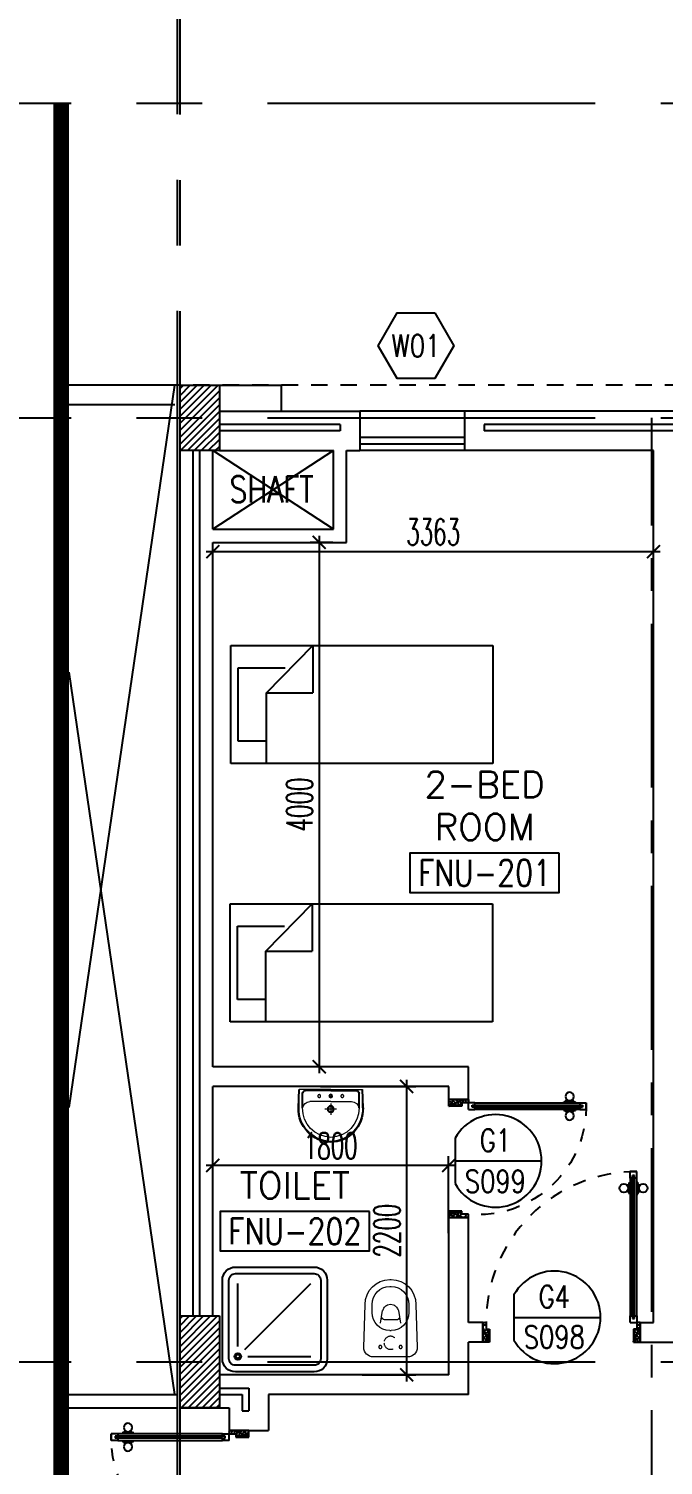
# Model space of a CAD drawing. Extents: x 88852.7 to 88945.7, y 39921.6 to 40001.1.
# Drawn here: x 88859.62 to 88864.46, y 39979.31 to 39990.27 of the extents above; entities that cross this region are included whole.
import ezdxf
from ezdxf.enums import TextEntityAlignment as Align

# ---------------------------------------------------------------- set-up
doc = ezdxf.new("R2010")
doc.units = 0
doc.header["$MEASUREMENT"] = 0
doc.header["$PDMODE"] = 34
for name, pattern in [('CENTER', [2, 1.25, -0.25, 0.25, -0.25]), ('CENTER2', [1.125, 0.75, -0.125, 0.125, -0.125]), ('CENTERX2', [4, 2.5, -0.5, 0.5, -0.5]), ('DASHED', [0.75, 0.5, -0.25]), ('HIDDEN', [0.375, 0.25, -0.125]), ('HIDDEN2', [0.1875, 0.125, -0.0625])]:
    doc.linetypes.add(name, pattern=pattern)
doc.layers.get('0').update_dxf_attribs({"linetype": 'CONTINUOUS'})
doc.layers.get('DEFPOINTS').update_dxf_attribs({"linetype": 'CONTINUOUS'})
for name, color, linetype in [('AX-DIM', 4, 'CONTINUOUS'), ('AXES', 11, 'CENTERX2'), ('AXES1', 11, 'CENTER'), ('COL', 2, 'CONTINUOUS'), ('DIM', 4, 'CONTINUOUS'), ('DOOR', 7, 'CONTINUOUS'), ('DOOR-CR', 4, 'CONTINUOUS'), ('DOOR-NO', 3, 'CONTINUOUS'), ('EJ', 9, 'CONTINUOUS'), ('ELEV', 2, 'CONTINUOUS'), ('FIX', 3, 'CONTINUOUS'), ('FUR', 4, 'CONTINUOUS'), ('HAT', 8, 'CONTINUOUS'), ('HIDDEN', 9, 'HIDDEN2'), ('INSUL', 4, 'CONTINUOUS'), ('RM-BOX', 4, 'CONTINUOUS'), ('RM-NAME', 2, 'CONTINUOUS'), ('RM-NO', 2, 'CONTINUOUS'), ('ROOF', 7, 'CONTINUOUS'), ('SHAFT', 4, 'CONTINUOUS'), ('WALL', 2, 'CONTINUOUS'), ('WIN', 3, 'CONTINUOUS'), ('WIN-BOX', 3, 'CONTINUOUS'), ('WIN-NO', 5, 'CONTINUOUS')]:
    doc.layers.add(name, color=color, linetype=linetype)
doc.styles.add('ROMANS', font='ROMANS.shx', dxfattribs={"width": 0.6})
doc.dimstyles.new('DIM-OUT', dxfattribs={"dimscale": 0, "dimtxt": 0.24, "dimasz": 0.08, "dimexe": 0.02, "dimexo": 0.02, "dimgap": 0.05, "dimtad": 1, "dimdec": 0, "dimlfac": 1000, "dimzin": 0, "dimdsep": 46, "dimtxsty": 'ROMANS', "dimblk1": 'ARCHTICK', "dimblk2": 'ARCHTICK', "dimsah": 1, "dimcen": 0.01, "dimdle": 0.08, "dimclrd": 4, "dimclre": 4, "dimclrt": 2, "dimadec": 0, "dimazin": 0, "dimtp": 2, "dimtm": 2, "dimtfac": 0.114286, "dimtdec": 0, "dimtix": 1, "dimtmove": 2, "dimatfit": 3, "dimldrblk": 'ARCHTICK', "dimfxl": 0, "dimtolj": 1, "dimtzin": 0, "dimarcsym": 0})
doc.dimstyles.new('STANDARD in', dxfattribs={"dimtxt": 0.2, "dimasz": 0.1, "dimexe": 0.07, "dimexo": 0.07, "dimgap": 0.05, "dimtad": 1, "dimdec": 0, "dimlfac": 1000, "dimzin": 0, "dimdsep": 46, "dimtxsty": 'ROMANS', "dimblk": 'ARCHTICK', "dimcen": 0.05, "dimdle": 0.05, "dimclrd": 4, "dimclre": 4, "dimclrt": 2, "dimadec": 0, "dimazin": 0, "dimtfac": 1, "dimtdec": 0, "dimtmove": 2, "dimatfit": 3, "dimfxl": 0, "dimtolj": 1, "dimtzin": 0, "dimarcsym": 0})

# ---------------------------------------------------------------- blocks, each defined once
blk = doc.blocks.new('_ARCHTICK')
at = {"color": 0, "linetype": 'ByBlock', "const_width": 0.15}
blk.add_lwpolyline([(-0.5, -0.5), (0.5, 0.5)], dxfattribs=at)
blk = doc.blocks.new('*D512')
at = {"layer": 'AX-DIM', "color": 4, "lineweight": -2}
for p, q in [((88860.69, 39999.728), (88935.54, 39999.728)), ((88860.77, 39995.09), (88860.77, 39999.748)), ((88935.46, 39987.57), (88935.46, 39999.748))]:
    blk.add_line(p, q, dxfattribs=at)
at = {"layer": 'DEFPOINTS', "color": 0}
for p in [(88935.46, 39999.728), (88860.77, 39995.07), (88935.46, 39987.55)]:
    blk.add_point(p, dxfattribs=at)
at = {"layer": 'AX-DIM', "color": 4, "lineweight": -2, "xscale": 0.08, "yscale": 0.08, "zscale": 0.08, "rotation": 180}
blk.add_blockref('_ARCHTICK', (88860.77, 39999.728), dxfattribs=at)
at = {"layer": 'AX-DIM', "color": 4, "lineweight": -2, "xscale": 0.08, "yscale": 0.08, "zscale": 0.08}
blk.add_blockref('_ARCHTICK', (88935.46, 39999.728), dxfattribs=at)
at = {"layer": 'AX-DIM', "color": 2, "insert": (88898.115, 39999.898), "char_height": 0.24, "attachment_point": 5, "style": 'ROMANS'}
blk.add_mtext('\\A1;74690', dxfattribs=at)
blk = doc.blocks.new('*D838')
at = {"layer": 'DEFPOINTS', "color": 0, "linetype": 'Continuous'}
for p in [(88861.02, 39986.262), (88864.383, 39986.279), (88864.383, 39986.262)]:
    blk.add_point(p, dxfattribs=at)
at = {"layer": 'DIM', "color": 4, "linetype": 'Continuous', "lineweight": -2}
for p, q in [((88861.02, 39986.332), (88861.02, 39986.349)), ((88864.383, 39986.332), (88864.383, 39986.349)), ((88860.97, 39986.279), (88864.433, 39986.279))]:
    blk.add_line(p, q, dxfattribs=at)
at = {"layer": 'DIM', "color": 4, "linetype": 'Continuous', "lineweight": -2, "xscale": 0.1, "yscale": 0.1, "zscale": 0.1, "rotation": 180}
blk.add_blockref('_ARCHTICK', (88861.02, 39986.279), dxfattribs=at)
at = {"layer": 'DIM', "color": 4, "linetype": 'Continuous', "lineweight": -2, "xscale": 0.1, "yscale": 0.1, "zscale": 0.1}
blk.add_blockref('_ARCHTICK', (88864.383, 39986.279), dxfattribs=at)
at = {"layer": 'DIM', "color": 2, "linetype": 'Continuous', "insert": (88862.702, 39986.429), "char_height": 0.2, "attachment_point": 5, "style": 'ROMANS'}
blk.add_mtext('\\A1;3363', dxfattribs=at)
blk = doc.blocks.new('*D424')
at = {"layer": 'DEFPOINTS', "color": 0, "linetype": 'Continuous'}
for p in [(88861.02, 39981.597), (88861.02, 39981.325), (88862.82, 39981.011)]:
    blk.add_point(p, dxfattribs=at)
at = {"layer": 'DIM', "color": 4, "linetype": 'Continuous', "lineweight": -2}
for p, q in [((88861.02, 39981.395), (88861.02, 39981.667)), ((88862.82, 39981.081), (88862.82, 39981.667)), ((88862.87, 39981.597), (88860.97, 39981.597))]:
    blk.add_line(p, q, dxfattribs=at)
at = {"layer": 'DIM', "color": 4, "linetype": 'Continuous', "lineweight": -2, "xscale": 0.1, "yscale": 0.1, "zscale": 0.1, "rotation": 180}
blk.add_blockref('_ARCHTICK', (88861.02, 39981.597), dxfattribs=at)
at = {"layer": 'DIM', "color": 4, "linetype": 'Continuous', "lineweight": -2, "xscale": 0.1, "yscale": 0.1, "zscale": 0.1}
blk.add_blockref('_ARCHTICK', (88862.82, 39981.597), dxfattribs=at)
at = {"layer": 'DIM', "color": 2, "linetype": 'Continuous', "insert": (88861.92, 39981.747), "char_height": 0.2, "attachment_point": 5, "style": 'ROMANS'}
blk.add_mtext('\\A1;1800', dxfattribs=at)
blk = doc.blocks.new('*D537')
at = {"layer": 'DEFPOINTS', "color": 0, "linetype": 'Continuous'}
for p in [(88861.771, 39982.2), (88862.089, 39980), (88862.499, 39980)]:
    blk.add_point(p, dxfattribs=at)
at = {"layer": 'DIM', "color": 4, "linetype": 'Continuous', "lineweight": -2}
for p, q in [((88861.841, 39982.2), (88862.569, 39982.2)), ((88862.499, 39982.25), (88862.499, 39979.95)), ((88862.159, 39980), (88862.569, 39980))]:
    blk.add_line(p, q, dxfattribs=at)
at = {"layer": 'DIM', "color": 4, "linetype": 'Continuous', "lineweight": -2, "xscale": 0.1, "yscale": 0.1, "zscale": 0.1}
for p, rotation in [((88862.499, 39982.2), 90), ((88862.499, 39980), 270)]:
    blk.add_blockref('_ARCHTICK', p, dxfattribs=dict(at, rotation=rotation))
at = {"layer": 'DIM', "color": 2, "linetype": 'Continuous', "insert": (88862.349, 39981.1), "char_height": 0.2, "attachment_point": 5, "rotation": 90, "style": 'ROMANS'}
blk.add_mtext('\\A1;2200', dxfattribs=at)
blk = doc.blocks.new('*D839')
at = {"layer": 'DEFPOINTS', "color": 0, "linetype": 'Continuous'}
for p in [(88862.006, 39986.35), (88861.832, 39982.35), (88862.006, 39982.35)]:
    blk.add_point(p, dxfattribs=at)
at = {"layer": 'DIM', "color": 4, "linetype": 'Continuous', "lineweight": -2}
for p, q in [((88861.936, 39986.35), (88861.762, 39986.35)), ((88861.832, 39986.4), (88861.832, 39982.3)), ((88861.936, 39982.35), (88861.762, 39982.35))]:
    blk.add_line(p, q, dxfattribs=at)
at = {"layer": 'DIM', "color": 4, "linetype": 'Continuous', "lineweight": -2, "xscale": 0.1, "yscale": 0.1, "zscale": 0.1}
for p, rotation in [((88861.832, 39986.35), 90), ((88861.832, 39982.35), 270)]:
    blk.add_blockref('_ARCHTICK', p, dxfattribs=dict(at, rotation=rotation))
at = {"layer": 'DIM', "color": 2, "linetype": 'Continuous', "insert": (88861.682, 39984.35), "char_height": 0.2, "attachment_point": 5, "rotation": 90, "style": 'ROMANS'}
blk.add_mtext('\\A1;4000', dxfattribs=at)
blk = doc.blocks.new('DOOR90')
at = {"layer": 'DOOR', "linetype": 'ByBlock'}
for p, q in [((0, 0), (-150, 0)), ((-200, -25), (-1000, -25)), ((-200, -42), (-1000, -42)), ((-200, -58), (-1000, -58)), ((-1000, -75), (-200, -75))]:
    blk.add_line(p, q, dxfattribs=at)
at = {"layer": 'DOOR', "color": 0, "linetype": 'ByBlock'}
for p, q in [((-150, 0), (-150, -25)), ((-150, 0), (0, 0)), ((0, -50), (0, 0)), ((-1050, -25), (-1050, -75)), ((-1050, -75), (-1050, -25)), ((-1000, -25), (-1050, -25)), ((-1000, -75), (-1050, -75)), ((-1020, -42), (-1020, -58)), ((-1000, -42), (-1020, -42)), ((-1000, -58), (-1020, -58)), ((-1000, -25), (-1000, -42)), ((-1000, -58), (-1000, -75)), ((-968, -25), (-968, -18)), ((-878, -18), (-968, -18)), ((-968, -75), (-968, -82)), ((-878, -82), (-968, -82)), ((-955, -18), (-955, -9)), ((-955, -9), (-890, -9)), ((-955, -18), (-890, -18)), ((-955, -82), (-955, -91)), ((-955, -82), (-890, -82)), ((-955, -91), (-890, -91)), ((-890, -18), (-890, -9)), ((-890, -82), (-890, -91)), ((-878, -25), (-878, -18)), ((-878, -75), (-878, -82)), ((-200, -42), (-200, -25)), ((-200, -25), (-150, -25)), ((-180, -42), (-200, -42)), ((-200, -75), (-200, -58)), ((-200, -58), (-180, -58)), ((-150, -75), (-200, -75)), ((-180, -58), (-180, -42)), ((-150, -75), (-150, -25)), ((-150, -25), (-100, -25)), ((-100, -25), (-100, -50)), ((-100, -50), (0, -50)), ((-150, -900), (-150, -875)), ((-150, -875), (-100, -875)), ((-100, -850), (0, -850)), ((-100, -875), (-100, -850)), ((0, -850), (0, -900)), ((0, -900), (-150, -900)), ((-150, -900), (0, -900))]:
    blk.add_line(p, q, dxfattribs=at)
at = {"layer": 'DOOR', "color": 9, "linetype": 'ByBlock'}
for p, q in [((0, -50), (-114, 0)), ((0, -50), (-40, 0)), ((0, -50), (-100, -37)), ((0, -850), (-114, -900)), ((0, -850), (-100, -863)), ((0, -850), (-40, -900))]:
    blk.add_line(p, q, dxfattribs=at)
at = {"layer": 'DOOR', "color": 0, "linetype": 'ByBlock'}
for centre in [(-923, 24), (-923, -124)]:
    blk.add_circle(centre, 32.4, dxfattribs=at)
at = {"layer": 'DOOR', "color": 9, "linetype": 'ByBlock'}
for centre, radius, start, end in [((0, -50), 74.4, 137.7764, 180), ((0, -50), 54.4, 113.2074, 180), ((0, -50), 154, 161.1053, 166.2858), ((0, -50), 134, 158.1598, 169.28), ((0, -50), 114, 154.0838, 167.3774), ((0, -50), 94.4, 148.0182, 180), ((0, -50), 34.4, 90, 180), ((0, -50), 14.4, 90, 180), ((0, -850), 134, 190.72, 201.8402), ((0, -850), 94.4, 180, 211.9818), ((0, -850), 74.4, 180, 222.2236), ((0, -850), 54.4, 180, 246.7926), ((0, -850), 34.4, 180, 270), ((0, -850), 14.4, 180, 270), ((0, -850), 154, 193.7142, 198.8947)]:
    blk.add_arc(centre, radius, start, end, dxfattribs=at)
at = {"layer": 'DOOR', "linetype": 'HIDDEN', "ltscale": 0.5}
blk.add_arc((-222, -50), 828, 178.2701, 275.003, dxfattribs=at)
blk = doc.blocks.new('DOOR100')
at = {"layer": 'DOOR', "color": 0, "linetype": 'ByBlock'}
for p, q in [((-92, 1206), (-92, 1141)), ((-83, 1206), (-92, 1206)), ((-83, 1129), (-83, 1219)), ((-76, 1219), (-83, 1219)), ((-83, 1206), (-83, 1141)), ((-76, 1251), (-76, 1301)), ((-76, 1301), (-26, 1301)), ((-26, 1301), (-76, 1301)), ((-59, 1251), (-76, 1251)), ((-59, 1251), (-59, 1271)), ((-43, 1271), (-59, 1271)), ((-43, 1251), (-43, 1271)), ((-26, 1251), (-43, 1251)), ((-26, 1251), (-26, 1301)), ((-26, 1219), (-19, 1219)), ((-19, 1129), (-19, 1219)), ((-19, 1206), (-19, 1141)), ((-19, 1206), (-10, 1206)), ((-10, 1206), (-10, 1141)), ((-83, 1141), (-92, 1141)), ((-76, 1129), (-83, 1129)), ((-26, 1129), (-19, 1129)), ((-19, 1141), (-10, 1141)), ((-1201, 0), (-1201, 150)), ((-1201, 150), (-1176, 150)), ((-1201, 150), (-1201, 0)), ((-1176, 150), (-1176, 100)), ((-76, 200), (-59, 200)), ((-76, 150), (-76, 200)), ((-76, 150), (-26, 150)), ((-59, 200), (-59, 180)), ((-59, 180), (-43, 180)), ((-43, 200), (-26, 200)), ((-43, 180), (-43, 200)), ((-26, 200), (-26, 150)), ((-1, 150), (-26, 150)), ((-26, 150), (-26, 100)), ((-1, 150), (-1, 0)), ((-1151, 0), (-1201, 0)), ((-1176, 100), (-1151, 100)), ((-1151, 100), (-1151, 0)), ((-51, 100), (-51, 0)), ((-26, 100), (-51, 100)), ((-51, 0), (-1, 0))]:
    blk.add_line(p, q, dxfattribs=at)
at = {"layer": 'DOOR', "linetype": 'ByBlock'}
for p, q in [((-76, 1251), (-76, 200)), ((-59, 200), (-59, 1251)), ((-43, 200), (-43, 1251)), ((-26, 200), (-26, 1251))]:
    blk.add_line(p, q, dxfattribs=at)
at = {"layer": 'DOOR', "color": 9, "linetype": 'ByBlock'}
for p, q in [((-1151, 0), (-1201, 114)), ((-51, 0), (-1, 114)), ((-1151, 0), (-1201, 40)), ((-1151, 0), (-1164, 100)), ((-51, 0), (-38, 100)), ((-51, 0), (-1, 40))]:
    blk.add_line(p, q, dxfattribs=at)
at = {"layer": 'DOOR', "color": 0, "linetype": 'ByBlock'}
for centre in [(-125, 1174), (22, 1174)]:
    blk.add_circle(centre, 32.4, dxfattribs=at)
at = {"layer": 'DOOR', "linetype": 'HIDDEN', "ltscale": 0.5}
blk.add_arc((-27, 152), 1149, 89.961, 180.0931, dxfattribs=at)
at = {"layer": 'DOOR', "color": 9, "linetype": 'ByBlock'}
for centre, radius, start, end in [((-1151, 0), 154, 103.7142, 108.8947), ((-1151, 0), 134, 100.72, 111.8402), ((-51, 0), 134, 68.1598, 79.28), ((-51, 0), 114, 64.0838, 77.3774), ((-51, 0), 154, 71.1053, 76.2858), ((-1151, 0), 94.4, 90, 121.9818), ((-1151, 0), 74.4, 90, 132.2236), ((-1151, 0), 54.4, 90, 156.7926), ((-1151, 0), 34.4, 90, 180), ((-1151, 0), 14.4, 90, 180), ((-51, 0), 94.4, 58.0182, 90), ((-51, 0), 74.4, 47.7764, 90), ((-51, 0), 54.4, 23.2074, 90), ((-51, 0), 34.4, 0, 90), ((-51, 0), 14.4, 0, 90)]:
    blk.add_arc(centre, radius, start, end, dxfattribs=at)
blk = doc.blocks.new('A$C272A55A0')
at = {"layer": 'DOOR', "color": 0, "linetype": 'ByBlock'}
for p, q in [((0, 900), (0, 1050)), ((50, 1050), (0, 1050)), ((50, 950), (50, 1050)), ((1750, 950), (1750, 1050)), ((1750, 1050), (1800, 1050)), ((1800, 1050), (1800, 900)), ((0, 900), (25, 900)), ((25, 950), (50, 950)), ((25, 900), (25, 950)), ((75, 900), (25, 900)), ((25, 850), (25, 900)), ((75, 900), (75, 850)), ((1725, 900), (1775, 900)), ((1725, 900), (1725, 850)), ((1775, 950), (1750, 950)), ((1775, 900), (1775, 950)), ((1800, 900), (1775, 900)), ((1775, 850), (1775, 900)), ((42, 850), (25, 850)), ((58, 870), (42, 870)), ((42, 870), (42, 850)), ((58, 850), (58, 870)), ((75, 850), (58, 850)), ((1725, 850), (1742, 850)), ((1742, 870), (1758, 870)), ((1742, 850), (1742, 870)), ((1758, 870), (1758, 850)), ((1758, 850), (1775, 850)), ((1718, 160), (1709, 160)), ((1709, 95), (1709, 160)), ((1725, 173), (1718, 173)), ((1718, 173), (1718, 83)), ((1718, 95), (1718, 160)), ((1775, 173), (1782, 173)), ((1782, 173), (1782, 83)), ((1782, 160), (1791, 160)), ((1782, 95), (1782, 160)), ((1791, 95), (1791, 160)), ((25, 50), (42, 50)), ((25, 50), (25, 0)), ((25, 0), (75, 0)), ((75, 0), (25, 0)), ((42, 50), (42, 30)), ((42, 30), (58, 30)), ((58, 50), (75, 50)), ((58, 50), (58, 30)), ((75, 50), (75, 0)), ((1718, 95), (1709, 95)), ((1725, 83), (1718, 83)), ((1742, 50), (1725, 50)), ((1725, 50), (1725, 0)), ((1775, 0), (1725, 0)), ((1725, 0), (1775, 0)), ((1742, 50), (1742, 30)), ((1758, 30), (1742, 30)), ((1775, 50), (1758, 50)), ((1758, 50), (1758, 30)), ((1775, 83), (1782, 83)), ((1775, 50), (1775, 0)), ((1782, 95), (1791, 95))]:
    blk.add_line(p, q, dxfattribs=at)
at = {"layer": 'DOOR', "color": 9, "linetype": 'ByBlock'}
for p, q in [((50, 1050), (0, 1010)), ((50, 1050), (0, 937)), ((50, 1050), (37, 950)), ((1750, 1050), (1800, 1010)), ((1750, 1050), (1800, 937)), ((1750, 1050), (1763, 950))]:
    blk.add_line(p, q, dxfattribs=at)
at = {"layer": 'DOOR', "linetype": 'ByBlock'}
for p, q in [((25, 850), (25, 50)), ((42, 850), (42, 50)), ((58, 850), (58, 50)), ((75, 50), (75, 850)), ((1725, 50), (1725, 850)), ((1742, 850), (1742, 50)), ((1758, 850), (1758, 50)), ((1775, 850), (1775, 50))]:
    blk.add_line(p, q, dxfattribs=at)
at = {"layer": 'DOOR', "color": 0, "linetype": 'ByBlock'}
for centre in [(1676, 128), (1824, 128)]:
    blk.add_circle(centre, 32.4, dxfattribs=at)
at = {"layer": 'DOOR', "color": 9, "linetype": 'ByBlock'}
for centre, radius, start, end in [((50, 1050), 54.4, 203.2074, 270), ((50, 1050), 74.4, 227.7764, 270), ((50, 1050), 34.4, 180, 270), ((50, 1050), 14.4, 180, 270), ((1750, 1050), 14.4, 270, 0), ((1750, 1050), 34.4, 270, 0), ((1750, 1050), 54.4, 270, 336.7926), ((1750, 1050), 74.4, 270, 312.2236), ((50, 1050), 94.4, 238.0182, 270), ((50, 1050), 114, 244.0838, 257.3774), ((50, 1050), 134, 248.1598, 259.28), ((50, 1050), 154, 251.1053, 256.2858), ((1750, 1050), 94.4, 270, 301.9818), ((1750, 1050), 114, 282.6226, 295.9162), ((1750, 1050), 134, 280.72, 291.8402), ((1750, 1050), 154, 283.7142, 288.8947)]:
    blk.add_arc(centre, radius, start, end, dxfattribs=at)
at = {"layer": 'DOOR', "linetype": 'HIDDEN', "ltscale": 0.5}
for centre, start, end in [((50, 851), 268.3174, 3.2965), ((1750, 851), 176.7035, 271.6826)]:
    blk.add_arc(centre, 851, start, end, dxfattribs=at)
at = {"layer": 'WALL', "linetype": 'ByBlock'}
blk.add_line((1800, 900), (1800, 1050), dxfattribs=at)
blk = doc.blocks.new('C-300')
at = {"layer": 'HAT', "linetype": 'ByBlock', "ltscale": 0.3}
h = blk.add_hatch(dxfattribs=at)
h.set_pattern_fill('ANSI31', color=8, scale=300, style=0)
h.set_pattern_definition([(45, (-258496.182, -82361.005), (-26.5165043, 26.5165043), [])])
h.paths.add_polyline_path([(300, 500), (0, 500), (0, 250), (300, 250)])
h.paths.add_polyline_path([(300, 250), (0, 250), (0, 0), (300, 0)])
at = {"layer": 'COL'}
blk.add_lwpolyline([(0, 500), (300, 500), (300, 0), (0, 0)], close=True, dxfattribs=at)
blk = doc.blocks.new('C11')
at = {"layer": 'HAT'}
h = blk.add_hatch(dxfattribs=at)
h.set_pattern_fill('ANSI31', color=256, scale=300, style=0)
h.set_pattern_definition([(45, (-248556.182, -75061.005), (-26.5165043, 26.5165043), [])])
h.paths.add_polyline_path([(300, 700), (0, 700), (0, 350), (300, 350)])
h.paths.add_polyline_path([(300, 350), (0, 350), (0, 0), (300, 0)])
at = {"layer": 'COL'}
blk.add_lwpolyline([(300, 700), (300, 0), (0, 0), (0, 700)], close=True, dxfattribs=at)
blk = doc.blocks.new('WW1')
at = {"layer": 'WIN-BOX'}
blk.add_lwpolyline([(144, -250), (289, 0), (144, 250), (-144, 250), (-289, 0), (-144, -250)], close=True, dxfattribs=at)
at = {"layer": 'WIN-NO', "style": 'ROMANS', "width": 0.8}
blk.add_attdef('W00', text='', height=170, dxfattribs=at).set_placement((0, 0), align=Align.MIDDLE)
blk = doc.blocks.new('RM1')
at = {"layer": 'RM-BOX'}
blk.add_lwpolyline([(570, -200), (-570, -200), (-570, -500), (570, -500)], close=True, dxfattribs=at)
at = {"layer": 'RM-NAME', "style": 'ROMANS'}
for tag, p in [('ROOMNAME1', (0, 324)), ('ROOMNAME2', (0, 0))]:
    blk.add_attdef(tag, text='', height=200, dxfattribs=at).set_placement(p, align=Align.MIDDLE)
at = {"layer": 'RM-NO', "style": 'ROMANS', "width": 0.8}
blk.add_attdef('ROOMNO', text='', height=200, dxfattribs=at).set_placement((0, -350), align=Align.MIDDLE)
blk = doc.blocks.new('AH20A')
at = {"layer": 'FUR'}
for p, q in [((0, 0.5), (0, -0.5)), ((1, 0.5), (0, 0.5)), ((0.1358, 0.5), (0.1358, -0.0987)), ((1, -0.5), (1, 0.5)), ((0.1358, 0.3112), (0.0277, 0.3112)), ((0.0277, 0.3112), (0.0277, -0.3087)), ((0.1358, -0.0987), (0.3125, -0.5)), ((0.1358, -0.0987), (0.3125, -0.0987)), ((0.3125, -0.5), (0.3125, -0.0987)), ((0.0277, -0.3087), (0.2076, -0.3087)), ((0, -0.5), (1, -0.5))]:
    blk.add_line(p, q, dxfattribs=at)
blk = doc.blocks.new('DD1')
at = {"layer": 'DOOR-CR'}
blk.add_line((-308, 0), (353, 0), dxfattribs=at)
blk.add_lwpolyline([(-308, -173, 3.820224), (-308, 173)], format="xyb", close=True, dxfattribs=at)
at = {"layer": 'DOOR-NO', "style": 'ROMANS', "width": 0.8}
for tag, p in [('G', (0, 142)), ('000', (0, -141))]:
    blk.add_attdef(tag, text='', height=204, dxfattribs=at).set_placement(p, align=Align.MIDDLE)
blk = doc.blocks.new('LAV1')
at = {"layer": 'FIX', "linetype": 'DASHED', "lineweight": 20, "ltscale": 0.05}
for p, q in [((0, 170), (0, 270)), ((0, 170), (0, 270)), ((50, 220), (-50, 220))]:
    blk.add_line(p, q, dxfattribs=at)
at = {"layer": 'FIX', "linetype": 'ByBlock', "ltscale": 0.3}
for p, q in [((-280, 210), (-275, 50)), ((-245, 210), (-245, 85)), ((245, 210), (245, 85)), ((280, 210), (275, 50)), ((0, 60), (-220, 60)), ((0, 60), (220, 60))]:
    blk.add_line(p, q, dxfattribs=at)
at = {"layer": 'FIX', "linetype": 'Continuous', "lineweight": 20}
for p, q in [((-275, 210), (-275, 50)), ((0, 155), (-181, 155)), ((0, 155), (181, 155)), ((275, 210), (275, 50)), ((0, 50), (-275, 50)), ((0, 50), (-252, 50)), ((0, 50), (275, 50)), ((0, 50), (252, 50))]:
    blk.add_line(p, q, dxfattribs=at)
at = {"layer": 'FIX', "lineweight": 20}
for p, q in [((16, 107), (-15, 107)), ((0, 92), (0, 123))]:
    blk.add_line(p, q, dxfattribs=at)
for centre, radius in [((0, 220), 29.5), ((0, 220), 22.5), ((0, 107), 15.5)]:
    blk.add_circle(centre, radius, dxfattribs=at)
at = {"layer": 'FIX', "linetype": 'HIDDEN', "lineweight": 20, "ltscale": 0.05}
for centre in [(-100, 107), (100, 107)]:
    blk.add_circle(centre, 12.4, dxfattribs=at)
at = {"layer": 'FIX', "linetype": 'ByBlock', "ltscale": 0.3}
for centre, radius, start, end in [((7, 220), 287, 91.3776, 182.0064), ((-7, 220), 287, 357.9936, 88.6224), ((-220, 85), 24.9, 179.7021, 269.9486), ((220, 85), 24.9, 270.0514, 0.2979)]:
    blk.add_arc(centre, radius, start, end, dxfattribs=at)
at = {"layer": 'FIX', "linetype": 'Continuous', "lineweight": 20}
for centre, radius, start, end in [((8, 217), 283, 91.6988, 181.351), ((-8, 217), 283, 358.649, 88.3012), ((8, 212), 253, 91.7328, 180.4884), ((-8, 212), 253, 359.5116, 88.2672), ((-179, 222), 66.9, 190.2006, 268.0786), ((179, 222), 66.9, 271.9214, 349.7994)]:
    blk.add_arc(centre, radius, start, end, dxfattribs=at)
blk = doc.blocks.new('WC1')
at = {"layer": 'FIX', "lineweight": 20}
for p, q in [((-210, 204), (-538, 194)), ((-475, 141), (-538, 141)), ((-137, 0), (-137, 131)), ((-727, 5), (-727, -5)), ((-674, 5), (-674, -5)), ((-534, 24), (-540, 0)), ((-540, 0), (-534, -24)), ((-395, 76), (-490, 60)), ((-339, 5), (-339, -5)), ((-137, -131), (-137, 0)), ((-490, -60), (-395, -76)), ((-538, -141), (-475, -141)), ((-538, -194), (-210, -204)), ((-213, -204), (-210, -204))]:
    blk.add_line(p, q, dxfattribs=at)
at = {"layer": 'FIX', "linetype": 'Continuous', "lineweight": 20}
blk.add_line((-420, -47), (-420, 45), dxfattribs=at)
at = {"layer": 'FIX', "linetype": 'HIDDEN2', "lineweight": 20, "ltscale": 0.3}
blk.add_circle((-245, 0), 49.8, dxfattribs=at)
at = {"layer": 'FIX', "linetype": 'HIDDEN', "lineweight": 20, "ltscale": 0.05}
for centre in [(-213, 78), (-213, -77)]:
    blk.add_circle(centre, 11.6, dxfattribs=at)
at = {"layer": 'FIX', "lineweight": 20}
for centre, radius, start, end in [((-538, 5), 189, 90, 180), ((-538, 5), 136, 90, 180), ((-475, 5), 136, 360, 90), ((-210, 131), 73, 360, 90), ((-473, -7), 68.2, 128.9242, 152.8468), ((-464, -18), 82, 108.496, 128.9242), ((-538, -5), 189, 180, 270), ((-538, -5), 136, 180, 270), ((-473, 7), 68.2, 207.1532, 231.0758), ((-464, 18), 82, 231.0758, 251.504), ((-475, -5), 136, 270, 0), ((-210, -131), 73, 270, 0)]:
    blk.add_arc(centre, radius, start, end, dxfattribs=at)
at = {"layer": 'FIX', "linetype": 'Continuous', "lineweight": 20}
for centre, start, end in [((-443, 46), 357.6662, 91.6121), ((-442, -46), 268.3879, 2.3338)]:
    blk.add_arc(centre, 22.3, start, end, dxfattribs=at)
blk = doc.blocks.new('SHR1')
at = {"layer": 'FIX'}
for p, q in [((-196, 196), (-700, 700)), ((-143, 218), (-143, 700)), ((-218, 143), (-700, 143))]:
    blk.add_line(p, q, dxfattribs=at)
for points in [[(-825, 125), (-825, 725, -0.414214), (-725, 825), (-125, 825, -0.414214), (-25, 725), (-25, 125, -0.414214), (-125, 25), (-725, 25, -0.414214)], [(-775, 125), (-775, 725, -0.414214), (-725, 775), (-125, 775, -0.414214), (-75, 725), (-75, 125, -0.414214), (-125, 75), (-725, 75, -0.414214)]]:
    blk.add_lwpolyline(points, format="xyb", close=True, dxfattribs=at)
for radius in [25, 15]:
    blk.add_circle((-143, 143), radius, dxfattribs=at)

msp = doc.modelspace()

# ---------------------------------------------------------------- linework, layer by layer
at = {"layer": 'AXES'}
for p, q in [((88860.7503, 39921.6153), (88860.7503, 40000.0779)), ((88860.7703, 39921.6132), (88860.7703, 40000.0759)), ((88853.4386, 39989.6996), (88876.9703, 39989.6996)), ((88853.4386, 39987.2996), (88876.9669, 39987.2996)), ((88853.4386, 39980.0996), (88876.9703, 39980.0996))]:
    msp.add_line(p, q, dxfattribs=at)
at = {"layer": 'AXES1'}
msp.add_line((88864.3703, 39928.4796), (88864.3703, 39987.2996), dxfattribs=at)
at = {"layer": 'EJ'}
for p, q in [((88860.7503, 39977.5996), (88860.7503, 39979.7496)), ((88860.7703, 39977.5996), (88860.7703, 39979.7496))]:
    msp.add_line(p, q, dxfattribs=at)
at = {"layer": 'ELEV', "linetype": 'CENTER2', "const_width": 0.12}
msp.add_lwpolyline([(88859.8638, 39926.1604), (88859.8638, 39989.6996)], dxfattribs=at)
at = {"layer": 'HIDDEN'}
msp.add_line((88893.1703, 39987.5496), (88859.8638, 39987.5496), dxfattribs=at)
at = {"layer": 'INSUL'}
for p, q in [((88861.9914, 39987.2496), (88861.0703, 39987.2496)), ((88861.9914, 39987.1996), (88861.0703, 39987.1996)), ((88861.9914, 39987.2496), (88861.9914, 39987.1996)), ((88863.0914, 39987.2496), (88863.0914, 39987.1996)), ((88865.6668, 39987.2496), (88863.0914, 39987.2496)), ((88865.6668, 39987.1996), (88863.0914, 39987.1996)), ((88860.8703, 39980.4496), (88860.8703, 39987.0496)), ((88860.9203, 39980.4496), (88860.9203, 39987.0496)), ((88861.0703, 39979.8996), (88861.2953, 39979.8996)), ((88861.2953, 39979.8996), (88861.2953, 39979.7246)), ((88861.0703, 39979.8496), (88861.2453, 39979.8496)), ((88861.2453, 39979.8496), (88861.2453, 39979.7246)), ((88861.2453, 39979.7246), (88861.2953, 39979.7246))]:
    msp.add_line(p, q, dxfattribs=at)
at = {"layer": 'ROOF'}
for p, q in [((88860.7303, 39987.5496), (88859.9253, 39987.5496)), ((88860.7311, 39987.3996), (88859.9253, 39987.3996)), ((88860.7503, 39979.7496), (88860.7503, 39987.3496)), ((88859.9253, 39979.8496), (88860.7503, 39979.8496)), ((88859.9253, 39979.7496), (88860.7503, 39979.7496))]:
    msp.add_line(p, q, dxfattribs=at)
at = {"layer": 'SHAFT'}
for p, q in [((88859.9253, 39982.0405), (88860.7301, 39987.5496)), ((88860.7303, 39979.8496), (88859.9253, 39985.3589))]:
    msp.add_line(p, q, dxfattribs=at)
at = {"layer": 'SHAFT', "linetype": 'ByBlock'}
for p, q in [((88861.9403, 39986.4496), (88861.0203, 39987.0496)), ((88861.9403, 39987.0496), (88861.0203, 39986.4496))]:
    msp.add_line(p, q, dxfattribs=at)
at = {"layer": 'WALL'}
for p, q in [((88860.7703, 39987.5496), (88861.5414, 39987.5496)), ((88861.5414, 39987.5496), (88861.5414, 39987.3496)), ((88861.0703, 39987.3496), (88862.1414, 39987.3496)), ((88862.1414, 39987.3496), (88862.1414, 39987.0496)), ((88862.9414, 39987.3496), (88862.9414, 39987.0496)), ((88865.7914, 39987.3496), (88862.9414, 39987.3496)), ((88860.7703, 39980.4496), (88860.7703, 39987.0496)), ((88861.0203, 39986.4496), (88861.0203, 39987.0496)), ((88861.0703, 39987.0496), (88861.9403, 39987.0496)), ((88861.9403, 39986.4496), (88861.9403, 39987.0496)), ((88862.0403, 39987.0496), (88862.1414, 39987.0496)), ((88862.0403, 39986.3496), (88862.0403, 39987.0496)), ((88864.3828, 39987.0496), (88862.9414, 39987.0496)), ((88864.3828, 39980.3996), (88864.3828, 39987.0496)), ((88861.0203, 39986.4496), (88861.9403, 39986.4496)), ((88861.0203, 39986.3496), (88862.0403, 39986.3496)), ((88861.0203, 39982.3496), (88861.0203, 39986.3496)), ((88862.9703, 39982.3496), (88861.0203, 39982.3496)), ((88862.9703, 39982.0996), (88862.9703, 39982.3496)), ((88861.9703, 39982.1996), (88861.0203, 39982.1996)), ((88862.8203, 39982.1996), (88861.0203, 39982.1996)), ((88861.0203, 39980.4496), (88861.0203, 39982.1996)), ((88862.8203, 39982.0996), (88862.8203, 39982.1996)), ((88862.8203, 39982.0996), (88862.8203, 39982.1996)), ((88862.9703, 39982.0996), (88862.8203, 39982.0996)), ((88862.9703, 39981.1996), (88862.8203, 39981.1996)), ((88862.8203, 39979.9996), (88862.8203, 39981.1996)), ((88862.9703, 39980.3996), (88862.9703, 39981.1996)), ((88863.0823, 39980.3996), (88862.9703, 39980.3996)), ((88863.0823, 39980.2496), (88863.0823, 39980.3996)), ((88864.2823, 39980.2496), (88864.2823, 39980.3996)), ((88863.0823, 39980.2496), (88862.9703, 39980.2496)), ((88862.9703, 39979.8496), (88862.9703, 39980.2496)), ((88861.9703, 39979.9996), (88861.0703, 39979.9996)), ((88861.9703, 39979.9996), (88861.0703, 39979.9996)), ((88862.8203, 39979.9996), (88861.0703, 39979.9996)), ((88860.7703, 39979.7496), (88861.1453, 39979.7496)), ((88861.1453, 39979.7496), (88861.1453, 39979.5746)), ((88861.4453, 39979.8496), (88861.4453, 39979.5746)), ((88861.9703, 39979.8496), (88861.4453, 39979.8496)), ((88861.9703, 39979.8496), (88861.4453, 39979.8496)), ((88862.9703, 39979.8496), (88861.4453, 39979.8496)), ((88861.1453, 39979.5746), (88861.4453, 39979.5746))]:
    msp.add_line(p, q, dxfattribs=at)
at = {"layer": 'WALL', "linetype": 'ByBlock'}
for p, q in [((88864.2823, 39980.3996), (88864.3828, 39980.3996)), ((88864.2823, 39980.2496), (88864.6333, 39980.2496))]:
    msp.add_line(p, q, dxfattribs=at)
at = {"layer": 'WIN'}
for p, q in [((88862.9414, 39987.3496), (88862.1414, 39987.3496)), ((88862.9414, 39987.1496), (88862.1414, 39987.1496)), ((88862.9414, 39987.0996), (88862.1414, 39987.0996)), ((88862.9414, 39987.0496), (88862.1414, 39987.0496))]:
    msp.add_line(p, q, dxfattribs=at)
at = {"layer": 'WIN', "color": 1}
msp.add_line((88861.0703, 39979.8996), (88861.0703, 39979.8496), dxfattribs=at)

# ---------------------------------------------------------------- block references
at = {"layer": 'COL', "color": 62, "linetype": 'Continuous', "xscale": 0.001, "yscale": 0.001, "zscale": 0.001}
msp.add_blockref('C-300', (88860.7703, 39987.0496), dxfattribs=at)
at = {"layer": 'COL', "xscale": 0.001, "yscale": 0.001, "zscale": 0.001}
msp.add_blockref('C11', (88860.7703, 39979.7496), dxfattribs=at)
at = {"layer": 'DOOR', "color": 0, "linetype": 'ByBlock', "yscale": 0.001, "zscale": 0.001}
for name, p, xscale in [('DOOR90', (88862.8203, 39982.0996), -0.001), ('DOOR100', (88864.2823, 39980.2496), 0.001)]:
    msp.add_blockref(name, p, dxfattribs=dict(at, xscale=xscale))
at = {"layer": 'DOOR', "color": 0, "linetype": 'ByBlock', "xscale": -0.001, "yscale": 0.001, "zscale": 0.001, "rotation": 270}
msp.add_blockref('A$C272A55A0', (88860.2449, 39977.7746), dxfattribs=at)
at = {"layer": 'DOOR-NO'}
ref = msp.add_blockref('DD1', (88863.1766, 39981.6316), dxfattribs=dict(at, xscale=0.001, yscale=0.001, zscale=0.001))
ref.add_attrib('G', 'G1', dxfattribs={"height": 0.17, "style": 'ROMANS', "width": 0.8}).set_placement((88863.1766, 39981.7893), align=Align.MIDDLE)
ref.add_attrib('000', 'S099', dxfattribs={"height": 0.17, "style": 'ROMANS', "width": 0.8}).set_placement((88863.1766, 39981.4759), align=Align.MIDDLE)
ref = msp.add_blockref('DD1', (88863.6262, 39980.4386), dxfattribs=dict(at, xscale=0.001, yscale=0.001, zscale=0.001))
ref.add_attrib('G', 'G4', dxfattribs={"height": 0.17, "style": 'ROMANS', "width": 0.8}).set_placement((88863.6262, 39980.5962), align=Align.MIDDLE)
ref.add_attrib('000', 'S098', dxfattribs={"height": 0.17, "style": 'ROMANS', "width": 0.8}).set_placement((88863.6262, 39980.2883), align=Align.MIDDLE)
at = {"layer": 'FIX'}
for name, p, xscale, yscale, zscale, rotation in [('AH20A', (88861.1579, 39985.1144), -2, 0.9, 2, 180), ('AH20A', (88861.1533, 39983.1438), -2, 0.9, 2, 180), ('LAV1', (88861.9203, 39982.2206), -0.0008799999999973807, 0.0008800000000046567, 0.0008800000000000001, 180), ('WC1', (88862.3763, 39979.9996), -0.001, 0.001, 0.001, 90)]:
    msp.add_blockref(name, p, dxfattribs=dict(at, xscale=xscale, yscale=yscale, zscale=zscale, rotation=rotation))
at = {"layer": 'RM-NO', "xscale": 0.001, "yscale": 0.001, "zscale": 0.001}
for p, values in [((88863.0941, 39984.1793), {'ROOMNO': 'FNU-201', 'ROOMNAME2': 'ROOM', 'ROOMNAME1': '2-BED'}), ((88861.6465, 39981.4457), {'ROOMNO': 'FNU-202', 'ROOMNAME2': 'TOILET'})]:
    msp.add_blockref('RM1', p, dxfattribs=at).add_auto_attribs(values)
at = {"layer": 'WALL', "xscale": 0.001, "yscale": 0.001, "zscale": 0.001, "rotation": 270}
msp.add_blockref('SHR1', (88861.0683, 39979.9976), dxfattribs=at)
at = {"layer": 'WIN-NO'}
ref = msp.add_blockref('WW1', (88862.5703, 39987.8496), dxfattribs=dict(at, xscale=-0.001, yscale=0.001, zscale=0.001, rotation=180))
ref.add_attrib('W00', 'W01', dxfattribs={"height": 0.17, "style": 'ROMANS', "width": 0.8}).set_placement((88862.5703, 39987.8496), align=Align.MIDDLE)

# ---------------------------------------------------------------- texts
at = {"layer": 'RM-NAME', "style": 'ROMANS', "width": 0.8}
msp.add_text('SHAFT', height=0.2, dxfattribs=at).set_placement((88861.4685, 39986.7543), align=Align.MIDDLE)

# ---------------------------------------------------------------- dimensions: what is measured, and where the dimension line sits
at = {"layer": 'AX-DIM'}
dim = msp.add_linear_dim(base=(88935.4603, 39999.7279), p1=(88860.7703, 39995.0699), p2=(88935.4603, 39987.5496), dimstyle='DIM-OUT', override={"dimscale": 1}, dxfattribs=at)
dim.commit()
dim.dimension.update_dxf_attribs({"geometry": '*D512', "text_midpoint": (88898.1153, 39999.8979)})
at = {"layer": 'DIM', "color": 0, "linetype": 'Continuous'}
for base, p1, p2, picture, middle in [((88864.3827584497, 39986.2787941788), (88861.0202584497, 39986.2616964334), (88864.3827584497, 39986.2616964334), '*D838', (88862.7015084497, 39986.4287941788)), ((88861.0203, 39981.5973), (88862.8203, 39981.0111), (88861.0203, 39981.3246), '*D424', (88861.9203, 39981.7473))]:
    dim = msp.add_linear_dim(base=base, p1=p1, p2=p2, dimstyle='STANDARD in', dxfattribs=at)
    dim.commit()
    dim.dimension.update_dxf_attribs({"geometry": picture, "text_midpoint": middle})
for base, p1, p2, picture, middle in [((88861.8315, 39982.3496), (88862.0064, 39986.3496), (88862.0064, 39982.3496), '*D839', (88861.6815, 39984.3496)), ((88862.4989, 39979.9996), (88861.7709, 39982.1996), (88862.0888, 39979.9996), '*D537', (88862.3489, 39981.0996))]:
    dim = msp.add_linear_dim(base=base, p1=p1, p2=p2, angle=90, dimstyle='STANDARD in', dxfattribs=at)
    dim.commit()
    dim.dimension.update_dxf_attribs({"geometry": picture, "text_midpoint": middle})

doc.saveas('drawing.dxf')
